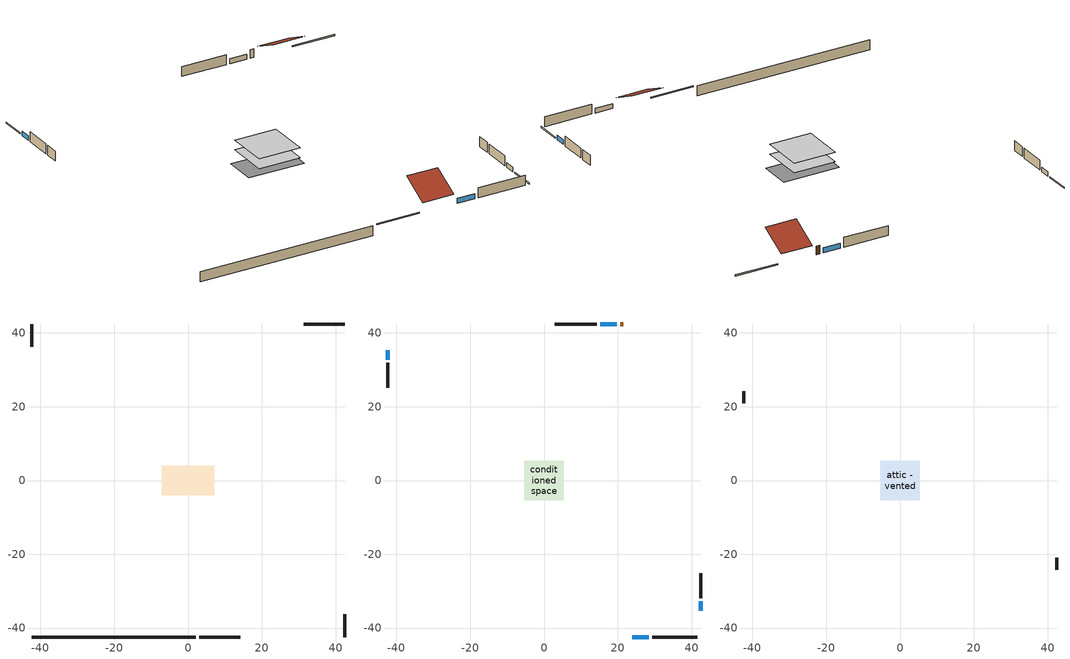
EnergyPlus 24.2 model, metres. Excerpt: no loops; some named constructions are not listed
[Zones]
basement - unconditioned
 floor foundation (Slab1 construction): -7.17,-3.98 -7.17,3.98 7.17,3.98 7.17,-3.98 z-2.13
 wall outside (RimJoist1 construction): 3.09,-42.42 14.13,-42.42 z0.3:0.61
 wall outside (RimJoist2 construction): -42.42,42.42 -42.42,36.29 z0.3:0.61
 wall outside (RimJoist3 construction): 42.42,42.42 31.39,42.42 z0.3:0.61
 wall outside (RimJoist4 construction): 42.42,-42.42 42.42,-36.29 z0.3:0.61
 wall foundation (FoundationWall1 construction): -42.42,-42.42 2.17,-42.42 z-2.13:0.3
conditioned space
 floor to basement - unconditioned (Floor1 construction): -5.34,-5.34 -5.34,5.34 5.34,5.34 5.34,-5.34 z0.3
 wall outside (AdiabaticWallConstruction 1): 21.54,42.42 20.63,42.42 z0.3:2.34
 wall outside (AdiabaticWallConstruction): 23.97,-42.42 28.38,-42.42 / 19.7,42.42 15.29,42.42 z0.3:1.49; -42.42,35.36 -42.42,32.78 / 42.42,-35.36 42.42,-32.78 z0.3:1.43
 wall outside (Wall1 construction): 29.31,-42.42 41.49,-42.42 z0.3:2.74
 wall outside (Wall2 construction): -42.42,31.86 -42.42,25.09 z0.3:2.74
 wall outside (Wall3 construction): 14.36,42.42 2.94,42.42 z0.3:2.74
 wall outside (Wall4 construction): 42.42,-31.86 42.42,-25.09 z0.3:2.74
 window (WindowConstruction): 23.97,-42.42 28.38,-42.42 z0.3:1.49
 window (WindowConstruction 1): -42.42,35.36 -42.42,32.79 z0.3:1.43
 window (WindowConstruction 2): 19.7,42.42 15.29,42.42 z0.3:1.49
 window (WindowConstruction 3): 42.42,-35.36 42.42,-32.79 z0.3:1.43
 door (Door): 21.54,42.42 20.63,42.42 z0.3:2.34
attic - vented
 floor to conditioned space (Floor2 construction Reversed): -5.34,-5.34 -5.34,5.34 5.34,5.34 5.34,-5.34 z2.74
 wall outside (Wall5 construction): -42.42,24.16 -42.42,20.91 z0.3:2.74
 wall outside (Wall6 construction): 42.42,-24.16 42.42,-20.91 z0.3:2.74
 roof outside (Roof1 construction): 23.04,-42.42,2.74 23.04,-35.28,6.31 15.06,-35.28,6.31 15.06,-42.42,2.74
 roof outside (Roof2 construction): 22.47,42.42,2.74 22.47,35.28,6.31 30.46,35.28,6.31 30.46,42.42,2.74
[Material] Roughness=Rough; Thermal Absorptance=0.9
Name | Thickness {m} | Conductivity {W/m-K} | Density {kg/m3} | Specific Heat {J/kg-K} | Solar Absorptance | Visible Absorptance
ceiling loosefill ins | 0.0846667 | 0.0480833 | 16.02 | 1046.75 | 0.7 | 0.7
ceiling stud and cavity | 0.1397 | 0.0920385 | 65.682 | 1177.47 | 0.7 | 0.7
floor covering | 0.0127 | 0.0433444 | 54.468 | 1339.84 | 0.6 | 0.6
floor stud and cavity | 0.1397 | 0.923637 | 92.3553 | 1139.71 | 0.7 | 0.7
gypsum board | 0.0127 | 0.160291 | 801 | 837.4 | 0.6 | 0.6
osb sheathing 0.75 in. | 0.01905 | 0.115458 | 512.64 | 1214.23 | 0.7 | 0.7
[Construction]
Floor1 construction Reversed: floor covering, osb sheathing 0.75 in., floor stud and cavity
Floor2 construction: ceiling loosefill ins, ceiling stud and cavity, gypsum board
[Schedule:Day:Interval]
cooling season schedule day; cooling season schedule day 2; cooling season schedule default day; exterior lighting schedule default day; natural vent schedule default day: No, 24:00, 0
cooling season schedule day 1; natural vent schedule day: No, 24:00, 1
exterior lighting schedule day 1: No, 01:00, 0.528571, 03:00, 0.488929, 05:00, 0.4625, 06:00, 0.515357, 07:00, 0.581429, 08:00, 0.541786, 09:00, 0.409643, 10:00, 0.330357, 12:00, 0.317143, 13:00, 0.330357, 14:00, 0.37, 15:00, 0.396429, 16:00, 0.4625, 17:00, 0.581429, 18:00, 0.74, 19:00, 0.845714, 20:00, 0.898571, 21:00, 0.925, 22:00, 0.858929, 23:00, 0.74, 24:00, 0.621071
exterior lighting schedule day 10: No, 01:00, 0.552381, 03:00, 0.510952, 05:00, 0.483333, 06:00, 0.538571, 07:00, 0.607619, 08:00, 0.56619, 09:00, 0.428095, 10:00, 0.345238, 12:00, 0.331429, 13:00, 0.345238, 14:00, 0.386667, 15:00, 0.414286, 16:00, 0.483333, 17:00, 0.607619, 18:00, 0.773333, 19:00, 0.88381, 20:00, 0.939048, 21:00, 0.966667, 22:00, 0.897619, 23:00, 0.773333, 24:00, 0.649048
exterior lighting schedule day 11: No, 01:00, 0.571429, 03:00, 0.528571, 05:00, 0.5, 06:00, 0.557143, 07:00, 0.628571, 08:00, 0.585714, 09:00, 0.442857, 10:00, 0.357143, 12:00, 0.342857, 13:00, 0.357143, 14:00, 0.4, 15:00, 0.428571, 16:00, 0.5, 17:00, 0.628571, 18:00, 0.8, 19:00, 0.914286, 20:00, 0.971429, 21:00, 1, 22:00, 0.928571, 23:00, 0.8, 24:00, 0.671429
exterior lighting schedule day 2: No, 01:00, 0.485714, 03:00, 0.449286, 05:00, 0.425, 06:00, 0.473571, 07:00, 0.534286, 08:00, 0.497857, 09:00, 0.376429, 10:00, 0.303571, 12:00, 0.291429, 13:00, 0.303571, 14:00, 0.34, 15:00, 0.364286, 16:00, 0.425, 17:00, 0.534286, 18:00, 0.68, 19:00, 0.777143, 20:00, 0.825714, 21:00, 0.85, 22:00, 0.789286, 23:00, 0.68, 24:00, 0.570714
exterior lighting schedule day 3: No, 01:00, 0.442857, 03:00, 0.409643, 05:00, 0.3875, 06:00, 0.431786, 07:00, 0.487143, 08:00, 0.453929, 09:00, 0.343214, 10:00, 0.276786, 12:00, 0.265714, 13:00, 0.276786, 14:00, 0.31, 15:00, 0.332143, 16:00, 0.3875, 17:00, 0.487143, 18:00, 0.62, 19:00, 0.708571, 20:00, 0.752857, 21:00, 0.775, 22:00, 0.719643, 23:00, 0.62, 24:00, 0.520357
exterior lighting schedule day 4: No, 01:00, 0.4, 03:00, 0.37, 05:00, 0.35, 06:00, 0.39, 07:00, 0.44, 08:00, 0.41, 09:00, 0.31, 10:00, 0.25, 12:00, 0.24, 13:00, 0.25, 14:00, 0.28, 15:00, 0.3, 16:00, 0.35, 17:00, 0.44, 18:00, 0.56, 19:00, 0.64, 20:00, 0.68, 21:00, 0.7, 22:00, 0.65, 23:00, 0.56, 24:00, 0.47
exterior lighting schedule day 5: No, 01:00, 0.380952, 03:00, 0.352381, 05:00, 0.333333, 06:00, 0.371429, 07:00, 0.419048, 08:00, 0.390476, 09:00, 0.295238, 10:00, 0.238095, 12:00, 0.228571, 13:00, 0.238095, 14:00, 0.266667, 15:00, 0.285714, 16:00, 0.333333, 17:00, 0.419048, 18:00, 0.533333, 19:00, 0.609524, 20:00, 0.647619, 21:00, 0.666667, 22:00, 0.619048, 23:00, 0.533333, 24:00, 0.447619
exterior lighting schedule day 6: No, 01:00, 0.390476, 03:00, 0.36119, 05:00, 0.341667, 06:00, 0.380714, 07:00, 0.429524, 08:00, 0.400238, 09:00, 0.302619, 10:00, 0.244048, 12:00, 0.234286, 13:00, 0.244048, 14:00, 0.273333, 15:00, 0.292857, 16:00, 0.341667, 17:00, 0.429524, 18:00, 0.546667, 19:00, 0.624762, 20:00, 0.66381, 21:00, 0.683333, 22:00, 0.634524, 23:00, 0.546667, 24:00, 0.45881
exterior lighting schedule day 7: No, 01:00, 0.419048, 03:00, 0.387619, 05:00, 0.366667, 06:00, 0.408571, 07:00, 0.460952, 08:00, 0.429524, 09:00, 0.324762, 10:00, 0.261905, 12:00, 0.251429, 13:00, 0.261905, 14:00, 0.293333, 15:00, 0.314286, 16:00, 0.366667, 17:00, 0.460952, 18:00, 0.586667, 19:00, 0.670476, 20:00, 0.712381, 21:00, 0.733333, 22:00, 0.680952, 23:00, 0.586667, 24:00, 0.492381
exterior lighting schedule day 8: No, 01:00, 0.466667, 03:00, 0.431667, 05:00, 0.408333, 06:00, 0.455, 07:00, 0.513333, 08:00, 0.478333, 09:00, 0.361667, 10:00, 0.291667, 12:00, 0.28, 13:00, 0.291667, 14:00, 0.326667, 15:00, 0.35, 16:00, 0.408333, 17:00, 0.513333, 18:00, 0.653333, 19:00, 0.746667, 20:00, 0.793333, 21:00, 0.816667, 22:00, 0.758333, 23:00, 0.653333, 24:00, 0.548333
exterior lighting schedule day 9: No, 01:00, 0.509524, 03:00, 0.47131, 05:00, 0.445833, 06:00, 0.496786, 07:00, 0.560476, 08:00, 0.522262, 09:00, 0.394881, 10:00, 0.318452, 12:00, 0.305714, 13:00, 0.318452, 14:00, 0.356667, 15:00, 0.382143, 16:00, 0.445833, 17:00, 0.560476, 18:00, 0.713333, 19:00, 0.815238, 20:00, 0.86619, 21:00, 0.891667, 22:00, 0.827976, 23:00, 0.713333, 24:00, 0.59869
[Schedule:Week:Daily]
cooling season schedule Week Rule - Jun3-Sep29: cooling season schedule day 1, cooling season schedule day 1, cooling season schedule day 1, cooling season schedule day 1, cooling season schedule day 1, cooling season schedule day 1, cooling season schedule day 1, cooling season schedule default day, cooling season schedule default day, cooling season schedule default day, cooling season schedule default day, cooling season schedule default day
cooling season schedule Week Rule - Sep30-Oct6: cooling season schedule day 1, cooling season schedule day 2, cooling season schedule day 2, cooling season schedule day 2, cooling season schedule day 2, cooling season schedule day 2, cooling season schedule day 2, cooling season schedule default day, cooling season schedule default day, cooling season schedule default day, cooling season schedule default day, cooling season schedule default day
cooling season schedule Week Rule - Oct7-Dec31: cooling season schedule day 2, cooling season schedule day 2, cooling season schedule day 2, cooling season schedule day 2, cooling season schedule day 2, cooling season schedule day 2, cooling season schedule day 2, cooling season schedule default day, cooling season schedule default day, cooling season schedule default day, cooling season schedule default day, cooling season schedule default day
natural vent schedule Week Rule - Jan1-Jan6: natural vent schedule day, natural vent schedule day, natural vent schedule default day, natural vent schedule day, natural vent schedule default day, natural vent schedule day, natural vent schedule default day, natural vent schedule default day, natural vent schedule default day, natural vent schedule default day, natural vent schedule default day, natural vent schedule default day
natural vent schedule Week Rule - Jan7-Dec31: natural vent schedule default day, natural vent schedule day, natural vent schedule default day, natural vent schedule day, natural vent schedule default day, natural vent schedule day, natural vent schedule default day, natural vent schedule default day, natural vent schedule default day, natural vent schedule default day, natural vent schedule default day, natural vent schedule default day
